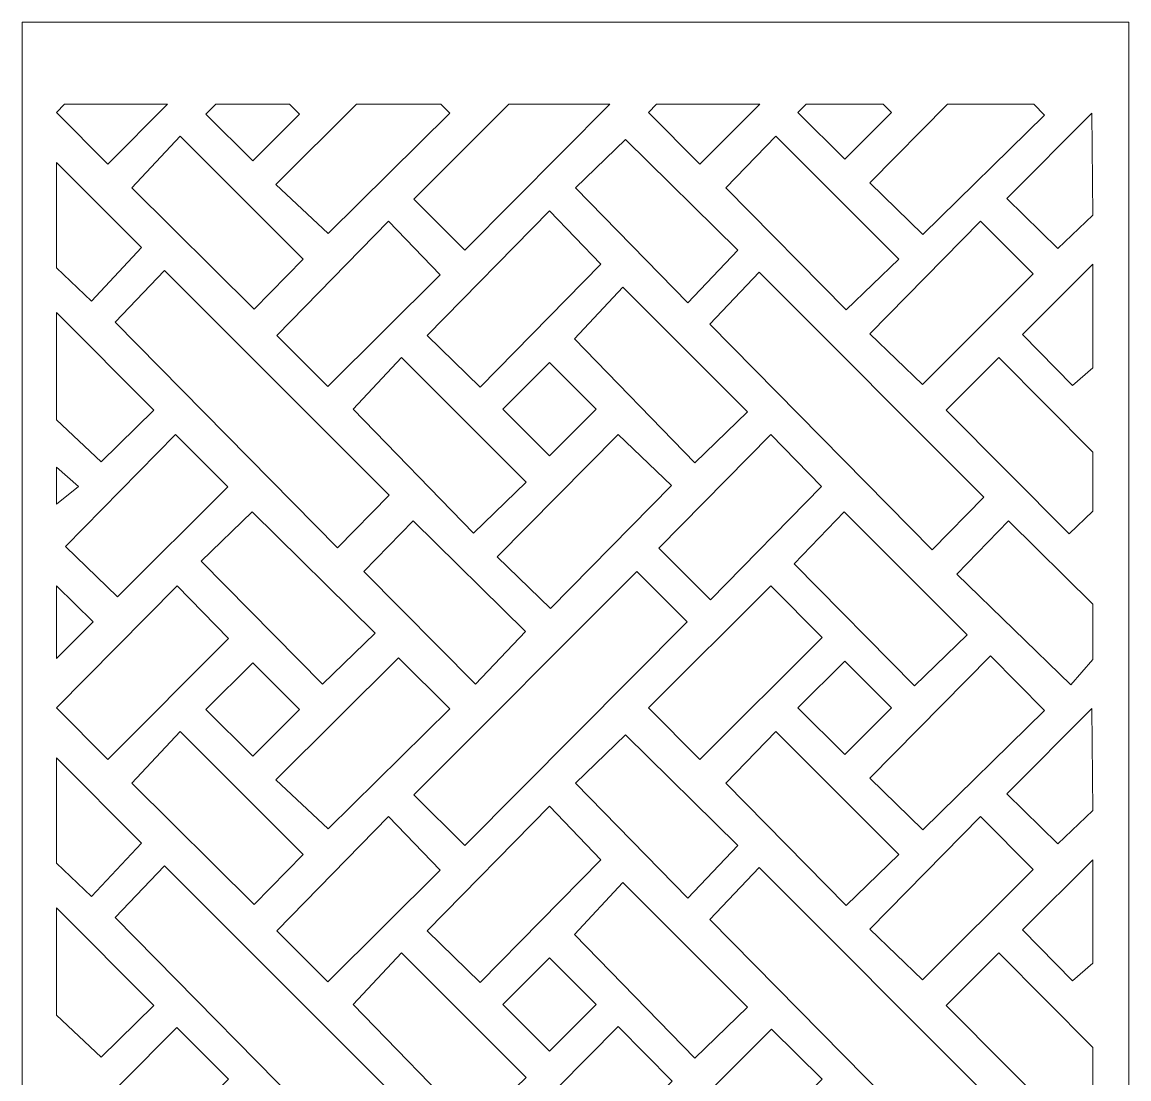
# Model space of a CAD drawing. Header units: centimetres. Extents: x -27.6 to -16.3, y -9.5 to 9.5.
# Drawn here: x -21.37 to -16.32, y 4.68 to 9.5 of the extents above; entities that cross this region are included whole.
import ezdxf

# ---------------------------------------------------------------- set-up
doc = ezdxf.new("R2010")
doc.units = ezdxf.units.CM
doc.header["$MEASUREMENT"] = 0
doc.layers.add('layer 1', color=7, linetype='Continuous')

msp = doc.modelspace()

# ---------------------------------------------------------------- linework, layer by layer
at = {"layer": 'layer 1', "color": 7, "lineweight": 9}
for points, knots in [([(-21.37348, -9.50003), (-21.37348, -9.50003), (-21.37348, 9.5), (-21.37348, 9.5), (-21.37348, 9.5), (-21.37348, 9.5), (-16.32276, 9.5), (-16.32276, 9.5), (-16.32276, 9.5), (-16.32276, 9.5), (-16.32276, -9.50003), (-16.32276, -9.50003), (-16.32276, -9.50003), (-16.32276, -9.50003), (-21.37348, -9.50003), (-21.37348, -9.50003)], [0, 0, 0, 0, 0.2, 0.2, 0.2, 0.2, 0.4, 0.4, 0.4, 0.4, 0.6, 0.6, 0.6, 0.6, 1, 1, 1, 1]), ([(-21.18002, 9.12512), (-21.18002, 9.12512), (-20.70993, 9.12512), (-20.70993, 9.12512), (-20.70993, 9.12512), (-20.70993, 9.12512), (-20.98258, 8.8515), (-20.98258, 8.8515), (-20.98258, 8.8515), (-20.98258, 8.8515), (-21.21714, 9.08757), (-21.21714, 9.08757), (-21.21714, 9.08757), (-21.21714, 9.08757), (-21.18002, 9.12512), (-21.18002, 9.12512)], [0, 0, 0, 0, 0.2, 0.2, 0.2, 0.2, 0.4, 0.4, 0.4, 0.4, 0.6, 0.6, 0.6, 0.6, 1, 1, 1, 1]), ([(-20.48932, 9.12512), (-20.48932, 9.12512), (-20.15316, 9.12512), (-20.15316, 9.12512), (-20.15316, 9.12512), (-20.15316, 9.12512), (-20.10803, 9.07999), (-20.10803, 9.07999), (-20.10803, 9.07999), (-20.10803, 9.07999), (-20.32124, 8.86677), (-20.32124, 8.86677), (-20.32124, 8.86677), (-20.32124, 8.86677), (-20.53445, 9.07999), (-20.53445, 9.07999), (-20.53445, 9.07999), (-20.53445, 9.07999), (-20.48932, 9.12512), (-20.48932, 9.12512)], [0, 0, 0, 0, 0.1666667, 0.1666667, 0.1666667, 0.1666667, 0.3333333, 0.3333333, 0.3333333, 0.3333333, 0.5, 0.5, 0.5, 0.5, 0.6666667, 0.6666667, 0.6666667, 0.6666667, 1, 1, 1, 1]), ([(-19.84766, 9.12512), (-19.84766, 9.12512), (-19.46289, 9.12512), (-19.46289, 9.12512), (-19.46289, 9.12512), (-19.46289, 9.12512), (-19.42133, 9.08388), (-19.42133, 9.08388), (-19.42133, 9.08388), (-19.42133, 9.08388), (-19.97645, 8.53483), (-19.97645, 8.53483), (-19.97645, 8.53483), (-19.97645, 8.53483), (-20.21502, 8.75887), (-20.21502, 8.75887), (-20.21502, 8.75887), (-20.21502, 8.75887), (-19.84766, 9.12512), (-19.84766, 9.12512)], [0, 0, 0, 0, 0.1666667, 0.1666667, 0.1666667, 0.1666667, 0.3333333, 0.3333333, 0.3333333, 0.3333333, 0.5, 0.5, 0.5, 0.5, 0.6666667, 0.6666667, 0.6666667, 0.6666667, 1, 1, 1, 1]), ([(-19.15173, 9.12512), (-19.15173, 9.12512), (-18.69197, 9.12512), (-18.69197, 9.12512), (-18.69197, 9.12512), (-18.69197, 9.12512), (-19.35319, 8.45867), (-19.35319, 8.45867), (-19.35319, 8.45867), (-19.35319, 8.45867), (-19.58568, 8.69116), (-19.58568, 8.69116), (-19.58568, 8.69116), (-19.58568, 8.69116), (-19.15173, 9.12512), (-19.15173, 9.12512)], [0, 0, 0, 0, 0.2, 0.2, 0.2, 0.2, 0.4, 0.4, 0.4, 0.4, 0.6, 0.6, 0.6, 0.6, 1, 1, 1, 1]), ([(-18.47775, 9.12512), (-18.47775, 9.12512), (-18.00623, 9.12512), (-18.00623, 9.12512), (-18.00623, 9.12512), (-18.00623, 9.12512), (-18.28085, 8.8515), (-18.28085, 8.8515), (-18.28085, 8.8515), (-18.28085, 8.8515), (-18.51541, 9.08757), (-18.51541, 9.08757), (-18.51541, 9.08757), (-18.51541, 9.08757), (-18.47775, 9.12512), (-18.47775, 9.12512)], [0, 0, 0, 0, 0.2, 0.2, 0.2, 0.2, 0.4, 0.4, 0.4, 0.4, 0.6, 0.6, 0.6, 0.6, 1, 1, 1, 1]), ([(-17.79561, 9.12512), (-17.79561, 9.12512), (-17.44342, 9.12512), (-17.44342, 9.12512), (-17.44342, 9.12512), (-17.44342, 9.12512), (-17.4063, 9.08801), (-17.4063, 9.08801), (-17.4063, 9.08801), (-17.4063, 9.08801), (-17.61951, 8.87479), (-17.61951, 8.87479), (-17.61951, 8.87479), (-17.61951, 8.87479), (-17.83273, 9.08801), (-17.83273, 9.08801), (-17.83273, 9.08801), (-17.83273, 9.08801), (-17.79561, 9.12512), (-17.79561, 9.12512)], [0, 0, 0, 0, 0.1666667, 0.1666667, 0.1666667, 0.1666667, 0.3333333, 0.3333333, 0.3333333, 0.3333333, 0.5, 0.5, 0.5, 0.5, 0.6666667, 0.6666667, 0.6666667, 0.6666667, 1, 1, 1, 1]), ([(-17.15111, 9.12512), (-17.15111, 9.12512), (-16.75639, 9.12512), (-16.75639, 9.12512), (-16.75639, 9.12512), (-16.75639, 9.12512), (-16.70758, 9.07586), (-16.70758, 9.07586), (-16.70758, 9.07586), (-16.70758, 9.07586), (-17.26269, 8.53082), (-17.26269, 8.53082), (-17.26269, 8.53082), (-17.26269, 8.53082), (-17.50527, 8.76689), (-17.50527, 8.76689), (-17.50527, 8.76689), (-17.50527, 8.76689), (-17.15111, 9.12512), (-17.15111, 9.12512)], [0, 0, 0, 0, 0.1666667, 0.1666667, 0.1666667, 0.1666667, 0.3333333, 0.3333333, 0.3333333, 0.3333333, 0.5, 0.5, 0.5, 0.5, 0.6666667, 0.6666667, 0.6666667, 0.6666667, 1, 1, 1, 1]), ([(-16.64745, 8.46668), (-16.64745, 8.46668), (-16.48711, 8.61901), (-16.48711, 8.61901), (-16.48711, 8.61901), (-16.48711, 8.61901), (-16.49112, 9.084), (-16.49112, 9.084), (-16.49112, 9.084), (-16.49112, 9.084), (-16.87994, 8.69517), (-16.87994, 8.69517), (-16.87994, 8.69517), (-16.87994, 8.69517), (-16.64745, 8.46668), (-16.64745, 8.46668)], [0, 0, 0, 0, 0.2, 0.2, 0.2, 0.2, 0.4, 0.4, 0.4, 0.4, 0.6, 0.6, 0.6, 0.6, 1, 1, 1, 1]), ([(-20.31523, 8.1901), (-20.31523, 8.1901), (-20.09075, 8.41858), (-20.09075, 8.41858), (-20.09075, 8.41858), (-20.09075, 8.41858), (-20.65194, 8.97978), (-20.65194, 8.97978), (-20.65194, 8.97978), (-20.65194, 8.97978), (-20.87241, 8.74327), (-20.87241, 8.74327), (-20.87241, 8.74327), (-20.87241, 8.74327), (-20.31523, 8.1901), (-20.31523, 8.1901)], [0, 0, 0, 0, 0.2, 0.2, 0.2, 0.2, 0.4, 0.4, 0.4, 0.4, 0.6, 0.6, 0.6, 0.6, 1, 1, 1, 1]), ([(-18.33503, 8.21816), (-18.33503, 8.21816), (-18.84812, 8.74327), (-18.84812, 8.74327), (-18.84812, 8.74327), (-18.84812, 8.74327), (-18.61964, 8.96374), (-18.61964, 8.96374), (-18.61964, 8.96374), (-18.61964, 8.96374), (-18.10655, 8.45867), (-18.10655, 8.45867), (-18.10655, 8.45867), (-18.10655, 8.45867), (-18.33503, 8.21816), (-18.33503, 8.21816)], [0, 0, 0, 0, 0.2, 0.2, 0.2, 0.2, 0.4, 0.4, 0.4, 0.4, 0.6, 0.6, 0.6, 0.6, 1, 1, 1, 1]), ([(-17.6135, 8.18609), (-17.6135, 8.18609), (-17.37299, 8.41858), (-17.37299, 8.41858), (-17.37299, 8.41858), (-17.37299, 8.41858), (-17.93418, 8.97978), (-17.93418, 8.97978), (-17.93418, 8.97978), (-17.93418, 8.97978), (-18.16266, 8.74327), (-18.16266, 8.74327), (-18.16266, 8.74327), (-18.16266, 8.74327), (-17.6135, 8.18609), (-17.6135, 8.18609)], [0, 0, 0, 0, 0.2, 0.2, 0.2, 0.2, 0.4, 0.4, 0.4, 0.4, 0.6, 0.6, 0.6, 0.6, 1, 1, 1, 1]), ([(-21.0568, 8.22617), (-21.0568, 8.22617), (-21.21714, 8.3785), (-21.21714, 8.3785), (-21.21714, 8.3785), (-21.21714, 8.3785), (-21.21714, 8.85952), (-21.21714, 8.85952), (-21.21714, 8.85952), (-21.21714, 8.85952), (-20.82832, 8.47069), (-20.82832, 8.47069), (-20.82832, 8.47069), (-20.82832, 8.47069), (-21.0568, 8.22617), (-21.0568, 8.22617)], [0, 0, 0, 0, 0.2, 0.2, 0.2, 0.2, 0.4, 0.4, 0.4, 0.4, 0.6, 0.6, 0.6, 0.6, 1, 1, 1, 1]), ([(-19.28297, 7.83334), (-19.28297, 7.83334), (-19.52556, 8.0694), (-19.52556, 8.0694), (-19.52556, 8.0694), (-19.52556, 8.0694), (-18.96625, 8.63905), (-18.96625, 8.63905), (-18.96625, 8.63905), (-18.96625, 8.63905), (-18.73187, 8.39441), (-18.73187, 8.39441), (-18.73187, 8.39441), (-18.73187, 8.39441), (-19.28297, 7.83334), (-19.28297, 7.83334)], [0, 0, 0, 0, 0.2, 0.2, 0.2, 0.2, 0.4, 0.4, 0.4, 0.4, 0.6, 0.6, 0.6, 0.6, 1, 1, 1, 1]), ([(-19.97851, 7.83735), (-19.97851, 7.83735), (-20.21101, 8.06984), (-20.21101, 8.06984), (-20.21101, 8.06984), (-20.21101, 8.06984), (-19.70193, 8.59095), (-19.70193, 8.59095), (-19.70193, 8.59095), (-19.70193, 8.59095), (-19.46543, 8.34643), (-19.46543, 8.34643), (-19.46543, 8.34643), (-19.46543, 8.34643), (-19.97851, 7.83735), (-19.97851, 7.83735)], [0, 0, 0, 0, 0.2, 0.2, 0.2, 0.2, 0.4, 0.4, 0.4, 0.4, 0.6, 0.6, 0.6, 0.6, 1, 1, 1, 1]), ([(-17.26476, 7.84536), (-17.26476, 7.84536), (-17.50527, 8.07786), (-17.50527, 8.07786), (-17.50527, 8.07786), (-17.50527, 8.07786), (-17.0002, 8.59095), (-17.0002, 8.59095), (-17.0002, 8.59095), (-17.0002, 8.59095), (-16.75969, 8.35044), (-16.75969, 8.35044), (-16.75969, 8.35044), (-16.75969, 8.35044), (-17.26476, 7.84536), (-17.26476, 7.84536)], [0, 0, 0, 0, 0.2, 0.2, 0.2, 0.2, 0.4, 0.4, 0.4, 0.4, 0.6, 0.6, 0.6, 0.6, 1, 1, 1, 1]), ([(-16.57931, 7.84135), (-16.57931, 7.84135), (-16.48711, 7.92152), (-16.48711, 7.92152), (-16.48711, 7.92152), (-16.48711, 7.92152), (-16.48711, 8.39453), (-16.48711, 8.39453), (-16.48711, 8.39453), (-16.48711, 8.39453), (-16.80779, 8.07385), (-16.80779, 8.07385), (-16.80779, 8.07385), (-16.80779, 8.07385), (-16.57931, 7.84135), (-16.57931, 7.84135)], [0, 0, 0, 0, 0.2, 0.2, 0.2, 0.2, 0.4, 0.4, 0.4, 0.4, 0.6, 0.6, 0.6, 0.6, 1, 1, 1, 1]), ([(-19.93442, 7.09978), (-19.93442, 7.09978), (-19.69792, 7.34029), (-19.69792, 7.34029), (-19.69792, 7.34029), (-19.69792, 7.34029), (-20.7241, 8.36647), (-20.7241, 8.36647), (-20.7241, 8.36647), (-20.7241, 8.36647), (-20.94857, 8.12997), (-20.94857, 8.12997), (-20.94857, 8.12997), (-20.94857, 8.12997), (-19.93442, 7.09978), (-19.93442, 7.09978)], [0, 0, 0, 0, 0.2, 0.2, 0.2, 0.2, 0.4, 0.4, 0.4, 0.4, 0.6, 0.6, 0.6, 0.6, 1, 1, 1, 1]), ([(-17.22067, 7.09176), (-17.22067, 7.09176), (-16.98417, 7.33227), (-16.98417, 7.33227), (-16.98417, 7.33227), (-16.98417, 7.33227), (-18.01034, 8.35845), (-18.01034, 8.35845), (-18.01034, 8.35845), (-18.01034, 8.35845), (-18.23482, 8.12195), (-18.23482, 8.12195), (-18.23482, 8.12195), (-18.23482, 8.12195), (-17.22067, 7.09176), (-17.22067, 7.09176)], [0, 0, 0, 0, 0.2, 0.2, 0.2, 0.2, 0.4, 0.4, 0.4, 0.4, 0.6, 0.6, 0.6, 0.6, 1, 1, 1, 1]), ([(-18.30296, 7.4886), (-18.30296, 7.4886), (-18.06245, 7.7211), (-18.06245, 7.7211), (-18.06245, 7.7211), (-18.06245, 7.7211), (-18.63166, 8.29031), (-18.63166, 8.29031), (-18.63166, 8.29031), (-18.63166, 8.29031), (-18.85213, 8.05381), (-18.85213, 8.05381), (-18.85213, 8.05381), (-18.85213, 8.05381), (-18.30296, 7.4886), (-18.30296, 7.4886)], [0, 0, 0, 0, 0.2, 0.2, 0.2, 0.2, 0.4, 0.4, 0.4, 0.4, 0.6, 0.6, 0.6, 0.6, 1, 1, 1, 1]), ([(-21.21714, 7.68502), (-21.21714, 7.68502), (-21.21714, 8.17406), (-21.21714, 8.17406), (-21.21714, 8.17406), (-21.21714, 8.17406), (-20.7722, 7.72912), (-20.7722, 7.72912), (-20.7722, 7.72912), (-20.7722, 7.72912), (-21.01271, 7.49261), (-21.01271, 7.49261), (-21.01271, 7.49261), (-21.01271, 7.49261), (-21.21714, 7.68502), (-21.21714, 7.68502)], [0, 0, 0, 0, 0.2, 0.2, 0.2, 0.2, 0.4, 0.4, 0.4, 0.4, 0.6, 0.6, 0.6, 0.6, 1, 1, 1, 1]), ([(-19.3131, 7.16792), (-19.3131, 7.16792), (-19.07259, 7.40042), (-19.07259, 7.40042), (-19.07259, 7.40042), (-19.07259, 7.40042), (-19.6418, 7.96963), (-19.6418, 7.96963), (-19.6418, 7.96963), (-19.6418, 7.96963), (-19.86227, 7.73312), (-19.86227, 7.73312), (-19.86227, 7.73312), (-19.86227, 7.73312), (-19.3131, 7.16792), (-19.3131, 7.16792)], [0, 0, 0, 0, 0.2, 0.2, 0.2, 0.2, 0.4, 0.4, 0.4, 0.4, 0.6, 0.6, 0.6, 0.6, 1, 1, 1, 1]), ([(-19.17958, 7.73312), (-19.17958, 7.73312), (-18.96637, 7.94634), (-18.96637, 7.94634), (-18.96637, 7.94634), (-18.96637, 7.94634), (-18.75316, 7.73312), (-18.75316, 7.73312), (-18.75316, 7.73312), (-18.75316, 7.73312), (-18.96637, 7.51991), (-18.96637, 7.51991), (-18.96637, 7.51991), (-18.96637, 7.51991), (-19.17958, 7.73312), (-19.17958, 7.73312)], [0, 0, 0, 0, 0.2, 0.2, 0.2, 0.2, 0.4, 0.4, 0.4, 0.4, 0.6, 0.6, 0.6, 0.6, 1, 1, 1, 1]), ([(-16.59534, 7.16391), (-16.59534, 7.16391), (-16.48711, 7.26813), (-16.48711, 7.26813), (-16.48711, 7.26813), (-16.48711, 7.26813), (-16.48711, 7.53671), (-16.48711, 7.53671), (-16.48711, 7.53671), (-16.48711, 7.53671), (-16.91602, 7.96963), (-16.91602, 7.96963), (-16.91602, 7.96963), (-16.91602, 7.96963), (-17.15653, 7.72912), (-17.15653, 7.72912), (-17.15653, 7.72912), (-17.15653, 7.72912), (-16.59534, 7.16391), (-16.59534, 7.16391)], [0, 0, 0, 0, 0.1666667, 0.1666667, 0.1666667, 0.1666667, 0.3333333, 0.3333333, 0.3333333, 0.3333333, 0.5, 0.5, 0.5, 0.5, 0.6666667, 0.6666667, 0.6666667, 0.6666667, 1, 1, 1, 1]), ([(-20.93788, 6.87663), (-20.93788, 6.87663), (-21.17572, 7.10645), (-21.17572, 7.10645), (-21.17572, 7.10645), (-21.17572, 7.10645), (-20.67332, 7.61688), (-20.67332, 7.61688), (-20.67332, 7.61688), (-20.67332, 7.61688), (-20.43548, 7.37903), (-20.43548, 7.37903), (-20.43548, 7.37903), (-20.43548, 7.37903), (-20.93788, 6.87663), (-20.93788, 6.87663)], [0, 0, 0, 0, 0.2, 0.2, 0.2, 0.2, 0.4, 0.4, 0.4, 0.4, 0.6, 0.6, 0.6, 0.6, 1, 1, 1, 1]), ([(-18.65359, 7.61688), (-18.65359, 7.61688), (-19.20487, 7.05925), (-19.20487, 7.05925), (-19.20487, 7.05925), (-19.20487, 7.05925), (-18.9623, 6.82319), (-18.9623, 6.82319), (-18.9623, 6.82319), (-18.9623, 6.82319), (-18.40986, 7.38426), (-18.40986, 7.38426), (-18.40986, 7.38426), (-18.40986, 7.38426), (-18.65359, 7.61688), (-18.65359, 7.61688)], [0, 0, 0, 0, 0.2, 0.2, 0.2, 0.2, 0.4, 0.4, 0.4, 0.4, 0.6, 0.6, 0.6, 0.6, 1, 1, 1, 1]), ([(-18.23275, 6.86327), (-18.23275, 6.86327), (-18.46731, 7.09934), (-18.46731, 7.09934), (-18.46731, 7.09934), (-18.46731, 7.09934), (-17.95611, 7.61688), (-17.95611, 7.61688), (-17.95611, 7.61688), (-17.95611, 7.61688), (-17.72574, 7.38026), (-17.72574, 7.38026), (-17.72574, 7.38026), (-17.72574, 7.38026), (-18.23275, 6.86327), (-18.23275, 6.86327)], [0, 0, 0, 0, 0.2, 0.2, 0.2, 0.2, 0.4, 0.4, 0.4, 0.4, 0.6, 0.6, 0.6, 0.6, 1, 1, 1, 1]), ([(-21.21714, 7.3002), (-21.21714, 7.3002), (-21.21714, 7.46856), (-21.21714, 7.46856), (-21.21714, 7.46856), (-21.21714, 7.46856), (-21.11693, 7.38037), (-21.11693, 7.38037), (-21.11693, 7.38037), (-21.11693, 7.38037), (-21.21714, 7.3002), (-21.21714, 7.3002)], [0, 0, 0, 0, 0.25, 0.25, 0.25, 0.25, 0.5, 0.5, 0.5, 0.5, 1, 1, 1, 1]), ([(-20.00257, 6.47845), (-20.00257, 6.47845), (-19.76205, 6.71095), (-19.76205, 6.71095), (-19.76205, 6.71095), (-19.76205, 6.71095), (-20.32325, 7.26413), (-20.32325, 7.26413), (-20.32325, 7.26413), (-20.32325, 7.26413), (-20.55574, 7.03965), (-20.55574, 7.03965), (-20.55574, 7.03965), (-20.55574, 7.03965), (-20.00257, 6.47845), (-20.00257, 6.47845)], [0, 0, 0, 0, 0.2, 0.2, 0.2, 0.2, 0.4, 0.4, 0.4, 0.4, 0.6, 0.6, 0.6, 0.6, 1, 1, 1, 1]), ([(-19.30509, 6.47845), (-19.30509, 6.47845), (-19.81417, 6.99155), (-19.81417, 6.99155), (-19.81417, 6.99155), (-19.81417, 6.99155), (-19.58969, 7.22404), (-19.58969, 7.22404), (-19.58969, 7.22404), (-19.58969, 7.22404), (-19.0766, 6.71897), (-19.0766, 6.71897), (-19.0766, 6.71897), (-19.0766, 6.71897), (-19.30509, 6.47845), (-19.30509, 6.47845)], [0, 0, 0, 0, 0.2, 0.2, 0.2, 0.2, 0.4, 0.4, 0.4, 0.4, 0.6, 0.6, 0.6, 0.6, 1, 1, 1, 1]), ([(-17.30084, 6.47044), (-17.30084, 6.47044), (-17.06033, 6.70293), (-17.06033, 6.70293), (-17.06033, 6.70293), (-17.06033, 6.70293), (-17.62152, 7.26413), (-17.62152, 7.26413), (-17.62152, 7.26413), (-17.62152, 7.26413), (-17.85, 7.02762), (-17.85, 7.02762), (-17.85, 7.02762), (-17.85, 7.02762), (-17.30084, 6.47044), (-17.30084, 6.47044)], [0, 0, 0, 0, 0.2, 0.2, 0.2, 0.2, 0.4, 0.4, 0.4, 0.4, 0.6, 0.6, 0.6, 0.6, 1, 1, 1, 1]), ([(-16.58732, 6.47444), (-16.58732, 6.47444), (-16.48711, 6.59069), (-16.48711, 6.59069), (-16.48711, 6.59069), (-16.48711, 6.59069), (-16.48711, 6.84323), (-16.48711, 6.84323), (-16.48711, 6.84323), (-16.48711, 6.84323), (-16.87193, 7.22404), (-16.87193, 7.22404), (-16.87193, 7.22404), (-16.87193, 7.22404), (-17.10843, 6.97952), (-17.10843, 6.97952), (-17.10843, 6.97952), (-17.10843, 6.97952), (-16.58732, 6.47444), (-16.58732, 6.47444)], [0, 0, 0, 0, 0.1666667, 0.1666667, 0.1666667, 0.1666667, 0.3333333, 0.3333333, 0.3333333, 0.3333333, 0.5, 0.5, 0.5, 0.5, 0.6666667, 0.6666667, 0.6666667, 0.6666667, 1, 1, 1, 1]), ([(-19.35319, 5.74088), (-19.35319, 5.74088), (-19.58568, 5.97338), (-19.58568, 5.97338), (-19.58568, 5.97338), (-19.58568, 5.97338), (-18.56752, 6.99155), (-18.56752, 6.99155), (-18.56752, 6.99155), (-18.56752, 6.99155), (-18.33904, 6.76306), (-18.33904, 6.76306), (-18.33904, 6.76306), (-18.33904, 6.76306), (-19.35319, 5.74088), (-19.35319, 5.74088)], [0, 0, 0, 0, 0.2, 0.2, 0.2, 0.2, 0.4, 0.4, 0.4, 0.4, 0.6, 0.6, 0.6, 0.6, 1, 1, 1, 1]), ([(-20.98258, 6.13372), (-20.98258, 6.13372), (-21.21714, 6.36979), (-21.21714, 6.36979), (-21.21714, 6.36979), (-21.21714, 6.36979), (-20.66586, 6.92741), (-20.66586, 6.92741), (-20.66586, 6.92741), (-20.66586, 6.92741), (-20.43148, 6.68678), (-20.43148, 6.68678), (-20.43148, 6.68678), (-20.43148, 6.68678), (-20.98258, 6.13372), (-20.98258, 6.13372)], [0, 0, 0, 0, 0.2, 0.2, 0.2, 0.2, 0.4, 0.4, 0.4, 0.4, 0.6, 0.6, 0.6, 0.6, 1, 1, 1, 1]), ([(-21.21714, 6.5947), (-21.21714, 6.5947), (-21.04879, 6.76306), (-21.04879, 6.76306), (-21.04879, 6.76306), (-21.04879, 6.76306), (-21.21714, 6.92741), (-21.21714, 6.92741), (-21.21714, 6.92741), (-21.21714, 6.92741), (-21.21714, 6.5947), (-21.21714, 6.5947)], [0, 0, 0, 0, 0.25, 0.25, 0.25, 0.25, 0.5, 0.5, 0.5, 0.5, 1, 1, 1, 1]), ([(-18.28085, 6.13372), (-18.28085, 6.13372), (-18.51541, 6.36979), (-18.51541, 6.36979), (-18.51541, 6.36979), (-18.51541, 6.36979), (-17.95611, 6.92741), (-17.95611, 6.92741), (-17.95611, 6.92741), (-17.95611, 6.92741), (-17.72173, 6.69079), (-17.72173, 6.69079), (-17.72173, 6.69079), (-17.72173, 6.69079), (-18.28085, 6.13372), (-18.28085, 6.13372)], [0, 0, 0, 0, 0.2, 0.2, 0.2, 0.2, 0.4, 0.4, 0.4, 0.4, 0.6, 0.6, 0.6, 0.6, 1, 1, 1, 1]), ([(-20.53445, 6.36221), (-20.53445, 6.36221), (-20.32124, 6.57542), (-20.32124, 6.57542), (-20.32124, 6.57542), (-20.32124, 6.57542), (-20.10803, 6.36221), (-20.10803, 6.36221), (-20.10803, 6.36221), (-20.10803, 6.36221), (-20.32124, 6.14899), (-20.32124, 6.14899), (-20.32124, 6.14899), (-20.32124, 6.14899), (-20.53445, 6.36221), (-20.53445, 6.36221)], [0, 0, 0, 0, 0.2, 0.2, 0.2, 0.2, 0.4, 0.4, 0.4, 0.4, 0.6, 0.6, 0.6, 0.6, 1, 1, 1, 1]), ([(-19.97645, 5.81705), (-19.97645, 5.81705), (-20.21502, 6.04109), (-20.21502, 6.04109), (-20.21502, 6.04109), (-20.21502, 6.04109), (-19.65571, 6.59871), (-19.65571, 6.59871), (-19.65571, 6.59871), (-19.65571, 6.59871), (-19.42133, 6.3661), (-19.42133, 6.3661), (-19.42133, 6.3661), (-19.42133, 6.3661), (-19.97645, 5.81705), (-19.97645, 5.81705)], [0, 0, 0, 0, 0.2, 0.2, 0.2, 0.2, 0.4, 0.4, 0.4, 0.4, 0.6, 0.6, 0.6, 0.6, 1, 1, 1, 1]), ([(-17.83273, 6.37022), (-17.83273, 6.37022), (-17.61951, 6.58344), (-17.61951, 6.58344), (-17.61951, 6.58344), (-17.61951, 6.58344), (-17.4063, 6.37022), (-17.4063, 6.37022), (-17.4063, 6.37022), (-17.4063, 6.37022), (-17.61951, 6.15701), (-17.61951, 6.15701), (-17.61951, 6.15701), (-17.61951, 6.15701), (-17.83273, 6.37022), (-17.83273, 6.37022)], [0, 0, 0, 0, 0.2, 0.2, 0.2, 0.2, 0.4, 0.4, 0.4, 0.4, 0.6, 0.6, 0.6, 0.6, 1, 1, 1, 1]), ([(-17.26269, 5.81304), (-17.26269, 5.81304), (-17.50527, 6.04911), (-17.50527, 6.04911), (-17.50527, 6.04911), (-17.50527, 6.04911), (-16.95398, 6.60673), (-16.95398, 6.60673), (-16.95398, 6.60673), (-16.95398, 6.60673), (-16.70758, 6.35808), (-16.70758, 6.35808), (-16.70758, 6.35808), (-16.70758, 6.35808), (-17.26269, 5.81304), (-17.26269, 5.81304)], [0, 0, 0, 0, 0.2, 0.2, 0.2, 0.2, 0.4, 0.4, 0.4, 0.4, 0.6, 0.6, 0.6, 0.6, 1, 1, 1, 1]), ([(-16.64745, 5.7489), (-16.64745, 5.7489), (-16.48711, 5.90123), (-16.48711, 5.90123), (-16.48711, 5.90123), (-16.48711, 5.90123), (-16.49112, 6.36621), (-16.49112, 6.36621), (-16.49112, 6.36621), (-16.49112, 6.36621), (-16.87994, 5.97739), (-16.87994, 5.97739), (-16.87994, 5.97739), (-16.87994, 5.97739), (-16.64745, 5.7489), (-16.64745, 5.7489)], [0, 0, 0, 0, 0.2, 0.2, 0.2, 0.2, 0.4, 0.4, 0.4, 0.4, 0.6, 0.6, 0.6, 0.6, 1, 1, 1, 1]), ([(-20.31523, 5.47231), (-20.31523, 5.47231), (-20.09075, 5.7008), (-20.09075, 5.7008), (-20.09075, 5.7008), (-20.09075, 5.7008), (-20.65194, 6.26199), (-20.65194, 6.26199), (-20.65194, 6.26199), (-20.65194, 6.26199), (-20.87241, 6.02549), (-20.87241, 6.02549), (-20.87241, 6.02549), (-20.87241, 6.02549), (-20.31523, 5.47231), (-20.31523, 5.47231)], [0, 0, 0, 0, 0.2, 0.2, 0.2, 0.2, 0.4, 0.4, 0.4, 0.4, 0.6, 0.6, 0.6, 0.6, 1, 1, 1, 1]), ([(-18.33503, 5.50037), (-18.33503, 5.50037), (-18.84812, 6.02549), (-18.84812, 6.02549), (-18.84812, 6.02549), (-18.84812, 6.02549), (-18.61964, 6.24596), (-18.61964, 6.24596), (-18.61964, 6.24596), (-18.61964, 6.24596), (-18.10655, 5.74088), (-18.10655, 5.74088), (-18.10655, 5.74088), (-18.10655, 5.74088), (-18.33503, 5.50037), (-18.33503, 5.50037)], [0, 0, 0, 0, 0.2, 0.2, 0.2, 0.2, 0.4, 0.4, 0.4, 0.4, 0.6, 0.6, 0.6, 0.6, 1, 1, 1, 1]), ([(-17.6135, 5.4683), (-17.6135, 5.4683), (-17.37299, 5.7008), (-17.37299, 5.7008), (-17.37299, 5.7008), (-17.37299, 5.7008), (-17.93418, 6.26199), (-17.93418, 6.26199), (-17.93418, 6.26199), (-17.93418, 6.26199), (-18.16266, 6.02549), (-18.16266, 6.02549), (-18.16266, 6.02549), (-18.16266, 6.02549), (-17.6135, 5.4683), (-17.6135, 5.4683)], [0, 0, 0, 0, 0.2, 0.2, 0.2, 0.2, 0.4, 0.4, 0.4, 0.4, 0.6, 0.6, 0.6, 0.6, 1, 1, 1, 1]), ([(-21.0568, 5.50839), (-21.0568, 5.50839), (-21.21714, 5.66071), (-21.21714, 5.66071), (-21.21714, 5.66071), (-21.21714, 5.66071), (-21.21714, 6.14174), (-21.21714, 6.14174), (-21.21714, 6.14174), (-21.21714, 6.14174), (-20.82832, 5.75291), (-20.82832, 5.75291), (-20.82832, 5.75291), (-20.82832, 5.75291), (-21.0568, 5.50839), (-21.0568, 5.50839)], [0, 0, 0, 0, 0.2, 0.2, 0.2, 0.2, 0.4, 0.4, 0.4, 0.4, 0.6, 0.6, 0.6, 0.6, 1, 1, 1, 1]), ([(-19.28297, 5.11555), (-19.28297, 5.11555), (-19.52556, 5.35162), (-19.52556, 5.35162), (-19.52556, 5.35162), (-19.52556, 5.35162), (-18.96625, 5.92127), (-18.96625, 5.92127), (-18.96625, 5.92127), (-18.96625, 5.92127), (-18.73187, 5.67663), (-18.73187, 5.67663), (-18.73187, 5.67663), (-18.73187, 5.67663), (-19.28297, 5.11555), (-19.28297, 5.11555)], [0, 0, 0, 0, 0.2, 0.2, 0.2, 0.2, 0.4, 0.4, 0.4, 0.4, 0.6, 0.6, 0.6, 0.6, 1, 1, 1, 1]), ([(-19.97851, 5.11956), (-19.97851, 5.11956), (-20.21101, 5.35206), (-20.21101, 5.35206), (-20.21101, 5.35206), (-20.21101, 5.35206), (-19.70193, 5.87317), (-19.70193, 5.87317), (-19.70193, 5.87317), (-19.70193, 5.87317), (-19.46543, 5.62864), (-19.46543, 5.62864), (-19.46543, 5.62864), (-19.46543, 5.62864), (-19.97851, 5.11956), (-19.97851, 5.11956)], [0, 0, 0, 0, 0.2, 0.2, 0.2, 0.2, 0.4, 0.4, 0.4, 0.4, 0.6, 0.6, 0.6, 0.6, 1, 1, 1, 1]), ([(-17.26476, 5.12758), (-17.26476, 5.12758), (-17.50527, 5.36007), (-17.50527, 5.36007), (-17.50527, 5.36007), (-17.50527, 5.36007), (-17.0002, 5.87317), (-17.0002, 5.87317), (-17.0002, 5.87317), (-17.0002, 5.87317), (-16.75969, 5.63265), (-16.75969, 5.63265), (-16.75969, 5.63265), (-16.75969, 5.63265), (-17.26476, 5.12758), (-17.26476, 5.12758)], [0, 0, 0, 0, 0.2, 0.2, 0.2, 0.2, 0.4, 0.4, 0.4, 0.4, 0.6, 0.6, 0.6, 0.6, 1, 1, 1, 1]), ([(-16.57931, 5.12357), (-16.57931, 5.12357), (-16.48711, 5.20374), (-16.48711, 5.20374), (-16.48711, 5.20374), (-16.48711, 5.20374), (-16.48711, 5.67675), (-16.48711, 5.67675), (-16.48711, 5.67675), (-16.48711, 5.67675), (-16.80779, 5.35606), (-16.80779, 5.35606), (-16.80779, 5.35606), (-16.80779, 5.35606), (-16.57931, 5.12357), (-16.57931, 5.12357)], [0, 0, 0, 0, 0.2, 0.2, 0.2, 0.2, 0.4, 0.4, 0.4, 0.4, 0.6, 0.6, 0.6, 0.6, 1, 1, 1, 1]), ([(-19.93442, 4.38199), (-19.93442, 4.38199), (-19.69792, 4.6225), (-19.69792, 4.6225), (-19.69792, 4.6225), (-19.69792, 4.6225), (-20.7241, 5.64869), (-20.7241, 5.64869), (-20.7241, 5.64869), (-20.7241, 5.64869), (-20.94857, 5.41218), (-20.94857, 5.41218), (-20.94857, 5.41218), (-20.94857, 5.41218), (-19.93442, 4.38199), (-19.93442, 4.38199)], [0, 0, 0, 0, 0.2, 0.2, 0.2, 0.2, 0.4, 0.4, 0.4, 0.4, 0.6, 0.6, 0.6, 0.6, 1, 1, 1, 1]), ([(-17.22067, 4.37397), (-17.22067, 4.37397), (-16.98417, 4.61449), (-16.98417, 4.61449), (-16.98417, 4.61449), (-16.98417, 4.61449), (-18.01034, 5.64067), (-18.01034, 5.64067), (-18.01034, 5.64067), (-18.01034, 5.64067), (-18.23482, 5.40417), (-18.23482, 5.40417), (-18.23482, 5.40417), (-18.23482, 5.40417), (-17.22067, 4.37397), (-17.22067, 4.37397)], [0, 0, 0, 0, 0.2, 0.2, 0.2, 0.2, 0.4, 0.4, 0.4, 0.4, 0.6, 0.6, 0.6, 0.6, 1, 1, 1, 1]), ([(-18.30296, 4.77082), (-18.30296, 4.77082), (-18.06245, 5.00331), (-18.06245, 5.00331), (-18.06245, 5.00331), (-18.06245, 5.00331), (-18.63166, 5.57253), (-18.63166, 5.57253), (-18.63166, 5.57253), (-18.63166, 5.57253), (-18.85213, 5.33602), (-18.85213, 5.33602), (-18.85213, 5.33602), (-18.85213, 5.33602), (-18.30296, 4.77082), (-18.30296, 4.77082)], [0, 0, 0, 0, 0.2, 0.2, 0.2, 0.2, 0.4, 0.4, 0.4, 0.4, 0.6, 0.6, 0.6, 0.6, 1, 1, 1, 1]), ([(-21.21714, 4.96724), (-21.21714, 4.96724), (-21.21714, 5.45628), (-21.21714, 5.45628), (-21.21714, 5.45628), (-21.21714, 5.45628), (-20.7722, 5.01133), (-20.7722, 5.01133), (-20.7722, 5.01133), (-20.7722, 5.01133), (-21.01271, 4.77483), (-21.01271, 4.77483), (-21.01271, 4.77483), (-21.01271, 4.77483), (-21.21714, 4.96724), (-21.21714, 4.96724)], [0, 0, 0, 0, 0.2, 0.2, 0.2, 0.2, 0.4, 0.4, 0.4, 0.4, 0.6, 0.6, 0.6, 0.6, 1, 1, 1, 1]), ([(-19.3131, 4.45014), (-19.3131, 4.45014), (-19.07259, 4.68263), (-19.07259, 4.68263), (-19.07259, 4.68263), (-19.07259, 4.68263), (-19.6418, 5.25184), (-19.6418, 5.25184), (-19.6418, 5.25184), (-19.6418, 5.25184), (-19.86227, 5.01534), (-19.86227, 5.01534), (-19.86227, 5.01534), (-19.86227, 5.01534), (-19.3131, 4.45014), (-19.3131, 4.45014)], [0, 0, 0, 0, 0.2, 0.2, 0.2, 0.2, 0.4, 0.4, 0.4, 0.4, 0.6, 0.6, 0.6, 0.6, 1, 1, 1, 1]), ([(-19.17958, 5.01534), (-19.17958, 5.01534), (-18.96637, 5.22855), (-18.96637, 5.22855), (-18.96637, 5.22855), (-18.96637, 5.22855), (-18.75316, 5.01534), (-18.75316, 5.01534), (-18.75316, 5.01534), (-18.75316, 5.01534), (-18.96637, 4.80213), (-18.96637, 4.80213), (-18.96637, 4.80213), (-18.96637, 4.80213), (-19.17958, 5.01534), (-19.17958, 5.01534)], [0, 0, 0, 0, 0.2, 0.2, 0.2, 0.2, 0.4, 0.4, 0.4, 0.4, 0.6, 0.6, 0.6, 0.6, 1, 1, 1, 1]), ([(-16.59534, 4.44613), (-16.59534, 4.44613), (-16.48711, 4.55035), (-16.48711, 4.55035), (-16.48711, 4.55035), (-16.48711, 4.55035), (-16.48711, 4.81892), (-16.48711, 4.81892), (-16.48711, 4.81892), (-16.48711, 4.81892), (-16.91602, 5.25184), (-16.91602, 5.25184), (-16.91602, 5.25184), (-16.91602, 5.25184), (-17.15653, 5.01133), (-17.15653, 5.01133), (-17.15653, 5.01133), (-17.15653, 5.01133), (-16.59534, 4.44613), (-16.59534, 4.44613)], [0, 0, 0, 0, 0.1666667, 0.1666667, 0.1666667, 0.1666667, 0.3333333, 0.3333333, 0.3333333, 0.3333333, 0.5, 0.5, 0.5, 0.5, 0.6666667, 0.6666667, 0.6666667, 0.6666667, 1, 1, 1, 1]), ([(-20.94056, 4.17355), (-20.94056, 4.17355), (-21.17305, 4.40203), (-21.17305, 4.40203), (-21.17305, 4.40203), (-21.17305, 4.40203), (-20.66798, 4.91112), (-20.66798, 4.91112), (-20.66798, 4.91112), (-20.66798, 4.91112), (-20.43148, 4.67461), (-20.43148, 4.67461), (-20.43148, 4.67461), (-20.43148, 4.67461), (-20.94056, 4.17355), (-20.94056, 4.17355)], [0, 0, 0, 0, 0.2, 0.2, 0.2, 0.2, 0.4, 0.4, 0.4, 0.4, 0.6, 0.6, 0.6, 0.6, 1, 1, 1, 1]), ([(-18.9623, 4.12144), (-18.9623, 4.12144), (-19.20487, 4.35751), (-19.20487, 4.35751), (-19.20487, 4.35751), (-19.20487, 4.35751), (-18.65359, 4.91513), (-18.65359, 4.91513), (-18.65359, 4.91513), (-18.65359, 4.91513), (-18.40718, 4.66648), (-18.40718, 4.66648), (-18.40718, 4.66648), (-18.40718, 4.66648), (-18.9623, 4.12144), (-18.9623, 4.12144)], [0, 0, 0, 0, 0.2, 0.2, 0.2, 0.2, 0.4, 0.4, 0.4, 0.4, 0.6, 0.6, 0.6, 0.6, 1, 1, 1, 1]), ([(-18.2268, 4.17355), (-18.2268, 4.17355), (-18.45929, 4.39803), (-18.45929, 4.39803), (-18.45929, 4.39803), (-18.45929, 4.39803), (-17.95423, 4.9031), (-17.95423, 4.9031), (-17.95423, 4.9031), (-17.95423, 4.9031), (-17.72173, 4.67461), (-17.72173, 4.67461), (-17.72173, 4.67461), (-17.72173, 4.67461), (-18.2268, 4.17355), (-18.2268, 4.17355)], [0, 0, 0, 0, 0.2, 0.2, 0.2, 0.2, 0.4, 0.4, 0.4, 0.4, 0.6, 0.6, 0.6, 0.6, 1, 1, 1, 1])]:
    msp.add_open_spline(points, degree=3, knots=knots, dxfattribs=at)

doc.saveas('drawing.dxf')
